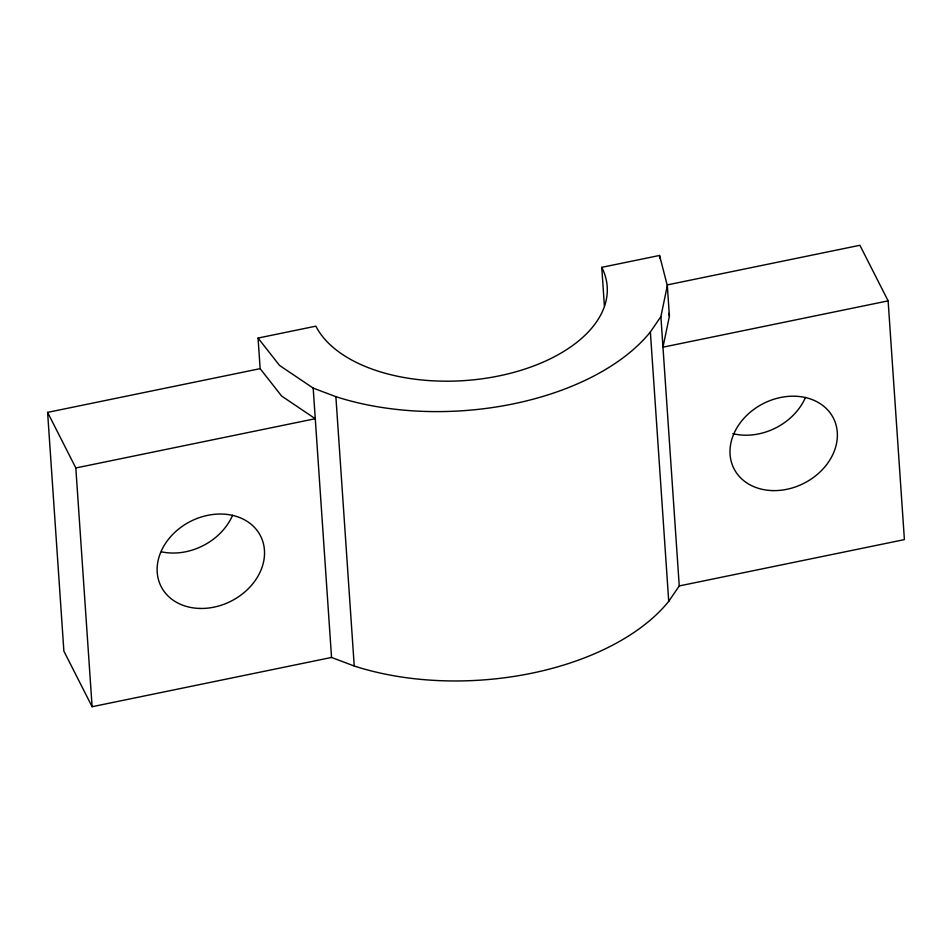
<?xml version="1.0" encoding="UTF-8"?>
<svg xmlns="http://www.w3.org/2000/svg" width="952" height="952" viewBox="0 0 952 952"><rect width="100%" height="100%" fill="white"/><g stroke="black" fill="none" stroke-linecap="round" stroke-linejoin="round"><path stroke-width="1.43" d="M47.6 412.383L63.879 651.132L92.106 706.717L331.546 657.451L354.239 666.019A217.151 122.677 -3.9 0 0 668.732 601.331L679.252 585.932L660.89 316.576L667.328 285.636L659.558 255.457L601.759 267.345A148.726 84.026 -3.9 0 1 499.003 375.909A148.726 84.026 -3.9 0 1 315.862 326.167L258.063 338.055L260.146 368.662L281.602 396.02L315.267 418.713L75.827 467.967L47.6 412.383L260.146 368.662M667.328 285.636L669.411 316.243L662.973 347.183L888.121 300.868L904.4 539.617L679.252 585.932M668.732 601.331L650.371 331.974L660.89 316.576M667.435 284.874L859.894 245.283L888.121 300.868M258.063 338.055L279.507 365.413L313.184 388.095L335.877 396.663A217.151 122.677 -3.9 0 0 650.371 331.974M668.673 313.375L669.411 316.243M659.558 255.457L659.76 258.373M601.759 267.345L604.389 305.83M335.877 396.663L354.239 666.019M313.184 388.095L331.546 657.451M75.827 467.967L92.106 706.717M805.452 397.412A55.775 44.744 -26.9 0 1 732.85 433.636M232.597 515.246A55.775 44.744 -26.9 0 1 161.423 551.803M199.98 608.447A55.775 44.744 -26.9 0 0 261.8 538.701A55.775 44.744 -26.9 0 0 170.717 536.571A55.775 44.744 -26.9 0 0 199.98 608.447M772.834 490.601A55.775 44.744 -26.9 0 0 834.654 420.867A55.775 44.744 -26.9 0 0 743.572 418.725A55.775 44.744 -26.9 0 0 772.834 490.601"/></g></svg>
